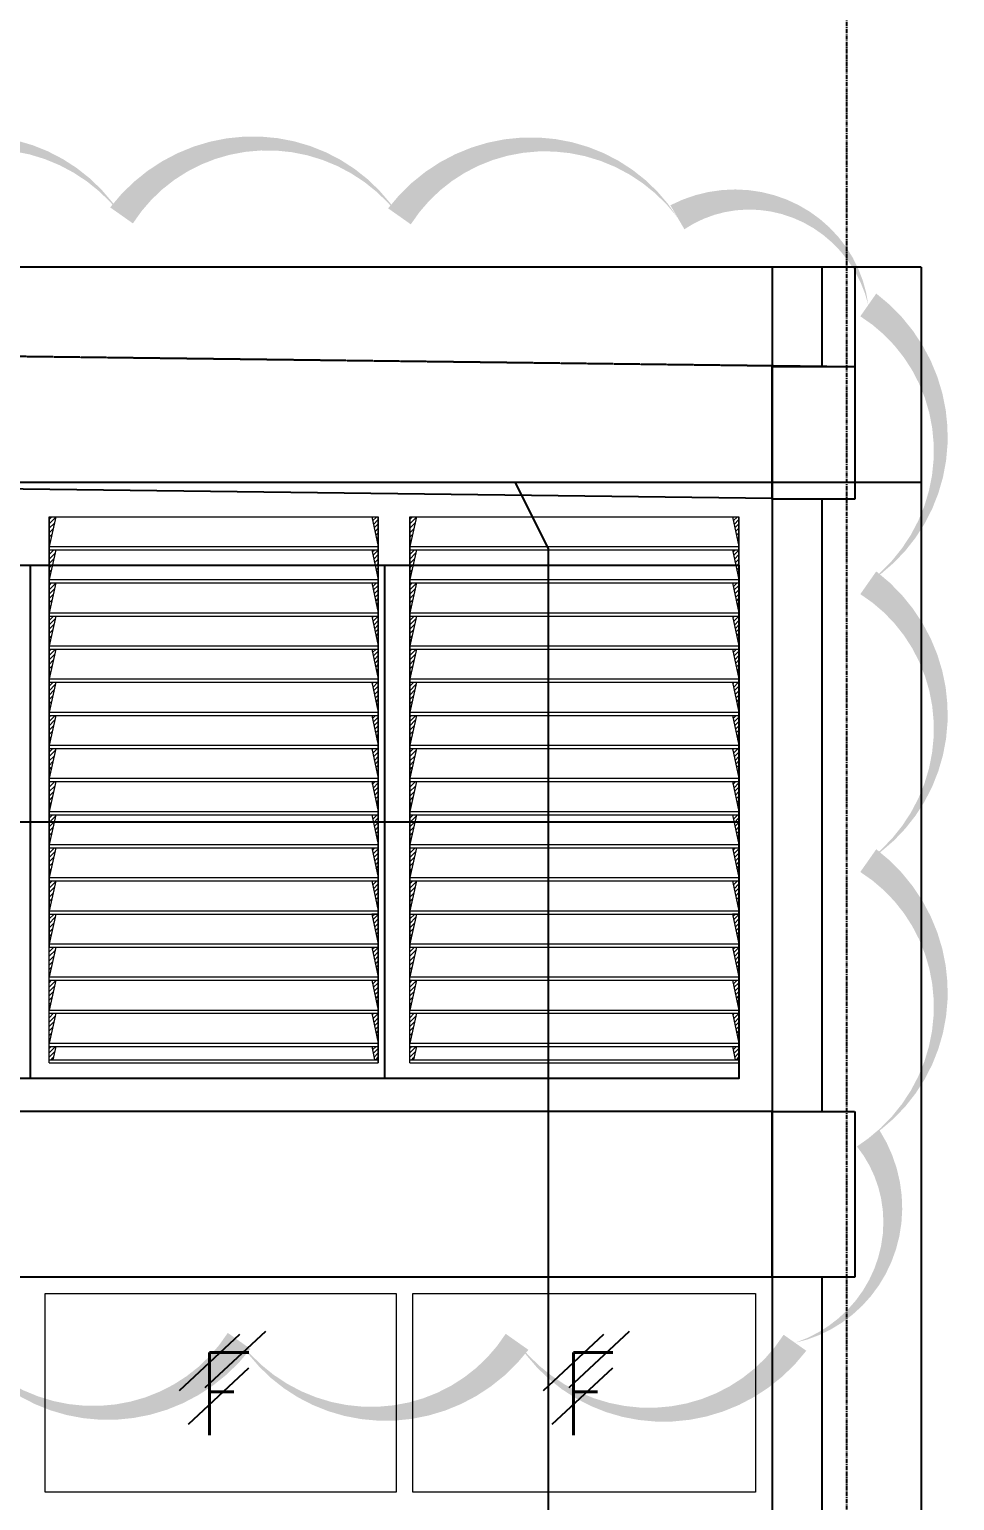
# Model space of a CAD drawing. Header units: inches. Extents: x 102027 to 175311, y -32523 to 10797.
# Drawn here: x 172244 to 175037, y -26188 to -21745 of the extents above; entities that cross this region are included whole.
import ezdxf
from ezdxf import colors
from ezdxf.entities.mleader import LeaderData, LeaderLine
from ezdxf.math import Vec2, Vec3

# ---------------------------------------------------------------- set-up
doc = ezdxf.new("R2010")
doc.units = ezdxf.units.IN
doc.header["$MEASUREMENT"] = 0
for name, pattern in [('CENTER', [2, 1.25, -0.25, 0.25, -0.25]), ('HIDDEN', [0.375, 0.25, -0.125]), ('HIDDEN2', [0.1875, 0.125, -0.0625])]:
    doc.linetypes.add(name, pattern=pattern)
for name, color, linetype in [('1', 1, 'CENTER'), ('M-HVAC-DUCT-NEW', 5, 'Continuous'), ('M-HVAC-PIPE-NEW', 6, 'HIDDEN2'), ('M-X-BKGD', 8, 'Continuous')]:
    doc.layers.add(name, color=color, linetype=linetype)
doc.layers.add('grid nos', color=253, linetype='Continuous', lineweight=0)
doc.styles.add('RomanS', font='romans.shx', dxfattribs={"width": 0.8})
doc.styles.add('SIMPLEX', font='simplex.shx')

# ---------------------------------------------------------------- blocks, each defined once
blk = doc.blocks.new('LOUVER VIL 3')
at = {"layer": '1', "color": 170, "lineweight": 0}
for p, q in [((104565.3, -12810.9), (105559.3, -12810.9)), ((104565.3, -14110.9), (104565.3, -12810.9)), ((104565.3, -12810.9), (104565.3, -14110.9)), ((105539.3, -12810.9), (105559.3, -12810.9)), ((105539.3, -12810.9), (105559.3, -12810.9)), ((105559.3, -14460.9), (105559.3, -12810.9)), ((105559.3, -12810.9), (105559.3, -14460.9)), ((105654.3, -12810.9), (106648.3, -12810.9)), ((105654.3, -14110.9), (105654.3, -12810.9)), ((105654.3, -12810.9), (105654.3, -14110.9)), ((106628.3, -12810.9), (106648.3, -12810.9)), ((106628.3, -12810.9), (106648.3, -12810.9)), ((106648.3, -14460.9), (106648.3, -12810.9)), ((106648.3, -12810.9), (106648.3, -14460.9)), ((104565.3, -12900.9), (105559.3, -12900.9)), ((104565.3, -12910.9), (105559.3, -12910.9)), ((105539.3, -12910.9), (105559.3, -12910.9)), ((105539.3, -12910.9), (105559.3, -12910.9)), ((105654.3, -12900.9), (106648.3, -12900.9)), ((105654.3, -12910.9), (106648.3, -12910.9)), ((106628.3, -12910.9), (106648.3, -12910.9)), ((106628.3, -12910.9), (106648.3, -12910.9)), ((104565.3, -13000.9), (105559.3, -13000.9)), ((104565.3, -13010.9), (105559.3, -13010.9)), ((105539.3, -13010.9), (105559.3, -13010.9)), ((105539.3, -13010.9), (105559.3, -13010.9)), ((105654.3, -13000.9), (106648.3, -13000.9)), ((105654.3, -13010.9), (106648.3, -13010.9)), ((106628.3, -13010.9), (106648.3, -13010.9)), ((106628.3, -13010.9), (106648.3, -13010.9)), ((104565.3, -13100.9), (105559.3, -13100.9)), ((105654.3, -13100.9), (106648.3, -13100.9)), ((104565.3, -13110.9), (105559.3, -13110.9)), ((105539.3, -13110.9), (105559.3, -13110.9)), ((105539.3, -13110.9), (105559.3, -13110.9)), ((105654.3, -13110.9), (106648.3, -13110.9)), ((106628.3, -13110.9), (106648.3, -13110.9)), ((106628.3, -13110.9), (106648.3, -13110.9)), ((104565.3, -13200.9), (105559.3, -13200.9)), ((104565.3, -13210.9), (105559.3, -13210.9)), ((105539.3, -13210.9), (105559.3, -13210.9)), ((105539.3, -13210.9), (105559.3, -13210.9)), ((105654.3, -13200.9), (106648.3, -13200.9)), ((105654.3, -13210.9), (106648.3, -13210.9)), ((106628.3, -13210.9), (106648.3, -13210.9)), ((106628.3, -13210.9), (106648.3, -13210.9)), ((104565.3, -13300.9), (105559.3, -13300.9)), ((104565.3, -13310.9), (105559.3, -13310.9)), ((105539.3, -13310.9), (105559.3, -13310.9)), ((105539.3, -13310.9), (105559.3, -13310.9)), ((105654.3, -13300.9), (106648.3, -13300.9)), ((105654.3, -13310.9), (106648.3, -13310.9)), ((106628.3, -13310.9), (106648.3, -13310.9)), ((106628.3, -13310.9), (106648.3, -13310.9)), ((104565.3, -13400.9), (105559.3, -13400.9)), ((104565.3, -13410.9), (105559.3, -13410.9)), ((105539.3, -13410.9), (105559.3, -13410.9)), ((105539.3, -13410.9), (105559.3, -13410.9)), ((105654.3, -13400.9), (106648.3, -13400.9)), ((105654.3, -13410.9), (106648.3, -13410.9)), ((106628.3, -13410.9), (106648.3, -13410.9)), ((106628.3, -13410.9), (106648.3, -13410.9)), ((104565.3, -13500.9), (105559.3, -13500.9)), ((105654.3, -13500.9), (106648.3, -13500.9)), ((104565.3, -13510.9), (105559.3, -13510.9)), ((105539.3, -13510.9), (105559.3, -13510.9)), ((105539.3, -13510.9), (105559.3, -13510.9)), ((105654.3, -13510.9), (106648.3, -13510.9)), ((106628.3, -13510.9), (106648.3, -13510.9)), ((106628.3, -13510.9), (106648.3, -13510.9)), ((104565.3, -13600.9), (105559.3, -13600.9)), ((104565.3, -13610.9), (105559.3, -13610.9)), ((105539.3, -13610.9), (105559.3, -13610.9)), ((105539.3, -13610.9), (105559.3, -13610.9)), ((105654.3, -13600.9), (106648.3, -13600.9)), ((105654.3, -13610.9), (106648.3, -13610.9)), ((106628.3, -13610.9), (106648.3, -13610.9)), ((106628.3, -13610.9), (106648.3, -13610.9)), ((104565.3, -13700.9), (105559.3, -13700.9)), ((104565.3, -13710.9), (105559.3, -13710.9)), ((105539.3, -13710.9), (105559.3, -13710.9)), ((105539.3, -13710.9), (105559.3, -13710.9)), ((105654.3, -13700.9), (106648.3, -13700.9)), ((105654.3, -13710.9), (106648.3, -13710.9)), ((106628.3, -13710.9), (106648.3, -13710.9)), ((106628.3, -13710.9), (106648.3, -13710.9)), ((104565.3, -13800.9), (105559.3, -13800.9)), ((104565.3, -13810.9), (105559.3, -13810.9)), ((105539.3, -13810.9), (105559.3, -13810.9)), ((105539.3, -13810.9), (105559.3, -13810.9)), ((105654.3, -13800.9), (106648.3, -13800.9)), ((105654.3, -13810.9), (106648.3, -13810.9)), ((106628.3, -13810.9), (106648.3, -13810.9)), ((106628.3, -13810.9), (106648.3, -13810.9)), ((104565.3, -13900.9), (105559.3, -13900.9)), ((105654.3, -13900.9), (106648.3, -13900.9)), ((104565.3, -13910.9), (105559.3, -13910.9)), ((105539.3, -13910.9), (105559.3, -13910.9)), ((105539.3, -13910.9), (105559.3, -13910.9)), ((105654.3, -13910.9), (106648.3, -13910.9)), ((106628.3, -13910.9), (106648.3, -13910.9)), ((106628.3, -13910.9), (106648.3, -13910.9)), ((104565.3, -14000.9), (105559.3, -14000.9)), ((104565.3, -14010.9), (105559.3, -14010.9)), ((105539.3, -14010.9), (105559.3, -14010.9)), ((105539.3, -14010.9), (105559.3, -14010.9)), ((105654.3, -14000.9), (106648.3, -14000.9)), ((105654.3, -14010.9), (106648.3, -14010.9)), ((106628.3, -14010.9), (106648.3, -14010.9)), ((106628.3, -14010.9), (106648.3, -14010.9)), ((104565.3, -14100.9), (105559.3, -14100.9)), ((104565.3, -14110.9), (105559.3, -14110.9)), ((105539.3, -14110.9), (105559.3, -14110.9)), ((105539.3, -14110.9), (105559.3, -14110.9)), ((105559.1, -14100.9), (105559.3, -14100.9)), ((105559.1, -14100.9), (105559.3, -14100.9)), ((105654.3, -14100.9), (106648.3, -14100.9)), ((105654.3, -14110.9), (106648.3, -14110.9)), ((106628.3, -14110.9), (106648.3, -14110.9)), ((106628.3, -14110.9), (106648.3, -14110.9)), ((106648.1, -14100.9), (106648.3, -14100.9)), ((106648.1, -14100.9), (106648.3, -14100.9)), ((104565.3, -14200.9), (105559.3, -14200.9)), ((104565.3, -14210.9), (105559.3, -14210.9)), ((105539.3, -14210.9), (105559.3, -14210.9)), ((105539.3, -14210.9), (105559.3, -14210.9)), ((105558.9, -14200.9), (105559.3, -14200.9)), ((105558.9, -14200.9), (105559.3, -14200.9)), ((105654.3, -14200.9), (106648.3, -14200.9)), ((105654.3, -14210.9), (106648.3, -14210.9)), ((106628.3, -14210.9), (106648.3, -14210.9)), ((106628.3, -14210.9), (106648.3, -14210.9)), ((106647.9, -14200.9), (106648.3, -14200.9)), ((106647.9, -14200.9), (106648.3, -14200.9)), ((104565.3, -14300.9), (105559.3, -14300.9)), ((105558.7, -14300.9), (105559.3, -14300.9)), ((105558.7, -14300.9), (105559.3, -14300.9)), ((105654.3, -14300.9), (106648.3, -14300.9)), ((106647.7, -14300.9), (106648.3, -14300.9)), ((106647.7, -14300.9), (106648.3, -14300.9)), ((104565.3, -14310.9), (105559.3, -14310.9)), ((105539.3, -14310.9), (105559.3, -14310.9)), ((105539.3, -14310.9), (105559.3, -14310.9)), ((105654.3, -14310.9), (106648.3, -14310.9)), ((106628.3, -14310.9), (106648.3, -14310.9)), ((106628.3, -14310.9), (106648.3, -14310.9)), ((104565.3, -14400.9), (105559.3, -14400.9)), ((104565.3, -14410.9), (105559.3, -14410.9)), ((105539.3, -14410.9), (105559.3, -14410.9)), ((105539.3, -14410.9), (105559.3, -14410.9)), ((105558.5, -14400.9), (105559.3, -14400.9)), ((105558.5, -14400.9), (105559.3, -14400.9)), ((105654.3, -14400.9), (106648.3, -14400.9)), ((105654.3, -14410.9), (106648.3, -14410.9)), ((106628.3, -14410.9), (106648.3, -14410.9)), ((106628.3, -14410.9), (106648.3, -14410.9)), ((106647.5, -14400.9), (106648.3, -14400.9)), ((106647.5, -14400.9), (106648.3, -14400.9)), ((104565.3, -14450.9), (105559.3, -14450.9)), ((104565.3, -14460.9), (105559.3, -14460.9)), ((105548.2, -14450.9), (105559.3, -14450.9)), ((105548.2, -14450.9), (105558.4, -14450.9)), ((105558.4, -14460.9), (105559.3, -14460.9)), ((105654.3, -14450.9), (106648.3, -14450.9)), ((105654.3, -14460.9), (106648.3, -14460.9)), ((106637.2, -14450.9), (106648.3, -14450.9)), ((106637.2, -14450.9), (106647.4, -14450.9)), ((106647.4, -14460.9), (106648.3, -14460.9))]:
    blk.add_line(p, q, dxfattribs=at)
at = {"layer": 'grid nos', "color": 170, "linetype": 'Continuous', "ltscale": 10000}
for p, q in [((104565.3, -12819.4), (104573.8, -12810.9)), ((104565.3, -12832.7), (104584.8, -12813.2)), ((104565.3, -12845.9), (104581, -12830.2)), ((105539.6, -12812.5), (105541.3, -12810.9)), ((105542, -12823.4), (105554.5, -12810.9)), ((105544.4, -12834.2), (105559.3, -12819.4)), ((105546.9, -12845), (105559.3, -12832.6)), ((105654.3, -12819.4), (105662.8, -12810.9)), ((105654.3, -12832.7), (105673.8, -12813.2)), ((105654.3, -12845.9), (105670, -12830.2)), ((106628.6, -12812.5), (106630.3, -12810.9)), ((106631, -12823.4), (106643.5, -12810.9)), ((106633.4, -12834.2), (106648.3, -12819.4)), ((106635.9, -12845), (106648.3, -12832.6)), ((104565.3, -12859.2), (104577.2, -12847.3)), ((104565.3, -12872.4), (104573.4, -12864.3)), ((104565.3, -12885.7), (104569.6, -12881.4)), ((105549.3, -12855.9), (105559.3, -12845.9)), ((105551.7, -12866.7), (105559.3, -12859.2)), ((105554.1, -12877.6), (105559.3, -12872.4)), ((105556.5, -12888.4), (105559.3, -12885.7)), ((105654.3, -12859.2), (105666.2, -12847.3)), ((105654.3, -12872.4), (105662.4, -12864.3)), ((105654.3, -12885.7), (105658.6, -12881.4)), ((106638.3, -12855.9), (106648.3, -12845.9)), ((106640.7, -12866.7), (106648.3, -12859.2)), ((106643.1, -12877.6), (106648.3, -12872.4)), ((106645.5, -12888.4), (106648.3, -12885.7)), ((104565.3, -12899), (104565.8, -12898.4)), ((104565.3, -12912.2), (104566.6, -12910.9)), ((104565.3, -12925.5), (104579.9, -12910.9)), ((104565.3, -12938.7), (104583, -12921)), ((105540.7, -12917.5), (105547.3, -12910.9)), ((105543.1, -12928.3), (105559.3, -12912.2)), ((105545.6, -12939.2), (105559.3, -12925.5)), ((105558.9, -12899.3), (105559.3, -12898.9)), ((105654.3, -12899), (105654.8, -12898.4)), ((105654.3, -12912.2), (105655.6, -12910.9)), ((105654.3, -12925.5), (105668.9, -12910.9)), ((105654.3, -12938.7), (105672, -12921)), ((106629.7, -12917.5), (106636.3, -12910.9)), ((106632.1, -12928.3), (106648.3, -12912.2)), ((106634.6, -12939.2), (106648.3, -12925.5)), ((106647.9, -12899.3), (106648.3, -12898.9)), ((104565.3, -12952), (104579.2, -12938)), ((104565.3, -12965.2), (104575.4, -12955.1)), ((104565.3, -12978.5), (104571.7, -12972.1)), ((105548, -12950), (105559.3, -12938.7)), ((105550.4, -12960.9), (105559.3, -12952)), ((105552.8, -12971.7), (105559.3, -12965.2)), ((105654.3, -12952), (105668.2, -12938)), ((105654.3, -12965.2), (105664.4, -12955.1)), ((105654.3, -12978.5), (105660.7, -12972.1)), ((106637, -12950), (106648.3, -12938.7)), ((106639.4, -12960.9), (106648.3, -12952)), ((106641.8, -12971.7), (106648.3, -12965.2)), ((104565.3, -12991.8), (104567.9, -12989.2)), ((104565.3, -13018.3), (104572.7, -13010.9)), ((104565.3, -13031.5), (104585.1, -13011.7)), ((105539.4, -13011.6), (105540.1, -13010.9)), ((105541.8, -13022.4), (105553.4, -13010.9)), ((105544.2, -13033.3), (105559.3, -13018.3)), ((105555.2, -12982.6), (105559.3, -12978.5)), ((105557.6, -12993.4), (105559.3, -12991.7)), ((105654.3, -12991.8), (105656.9, -12989.2)), ((105654.3, -13018.3), (105661.7, -13010.9)), ((105654.3, -13031.5), (105674.1, -13011.7)), ((106628.4, -13011.6), (106629.1, -13010.9)), ((106630.8, -13022.4), (106642.4, -13010.9)), ((106633.2, -13033.3), (106648.3, -13018.3)), ((106644.2, -12982.6), (106648.3, -12978.5)), ((106646.6, -12993.4), (106648.3, -12991.7)), ((104565.3, -13044.8), (104581.3, -13028.8)), ((104565.3, -13058.1), (104577.5, -13045.8)), ((104565.3, -13071.3), (104573.7, -13062.9)), ((105546.7, -13044.1), (105559.3, -13031.5)), ((105549.1, -13055), (105559.3, -13044.8)), ((105551.5, -13065.8), (105559.3, -13058)), ((105654.3, -13044.8), (105670.3, -13028.8)), ((105654.3, -13058.1), (105666.5, -13045.8)), ((105654.3, -13071.3), (105662.7, -13062.9)), ((106635.7, -13044.1), (106648.3, -13031.5)), ((106638.1, -13055), (106648.3, -13044.8)), ((106640.5, -13065.8), (106648.3, -13058)), ((104565.3, -13084.6), (104569.9, -13079.9)), ((104565.3, -13097.8), (104566.1, -13097)), ((105553.9, -13076.7), (105559.3, -13071.3)), ((105556.3, -13087.5), (105559.3, -13084.6)), ((105558.7, -13098.4), (105559.3, -13097.8)), ((105654.3, -13084.6), (105658.9, -13079.9)), ((105654.3, -13097.8), (105655.1, -13097)), ((106642.9, -13076.7), (106648.3, -13071.3)), ((106645.3, -13087.5), (106648.3, -13084.6)), ((106647.7, -13098.4), (106648.3, -13097.8)), ((104565.3, -13111.1), (104565.5, -13110.9)), ((104565.3, -13124.3), (104578.7, -13110.9)), ((104565.3, -13137.6), (104583.3, -13119.5)), ((104565.3, -13150.9), (104579.6, -13136.6)), ((105540.5, -13116.5), (105546.2, -13110.9)), ((105542.9, -13127.4), (105559.3, -13111.1)), ((105545.3, -13138.2), (105559.3, -13124.3)), ((105547.8, -13149.1), (105559.3, -13137.6)), ((105550.2, -13159.9), (105559.3, -13150.8)), ((105654.3, -13111.1), (105654.5, -13110.9)), ((105654.3, -13124.3), (105667.7, -13110.9)), ((105654.3, -13137.6), (105672.3, -13119.5)), ((105654.3, -13150.9), (105668.6, -13136.6)), ((106629.5, -13116.5), (106635.2, -13110.9)), ((106631.9, -13127.4), (106648.3, -13111.1)), ((106634.3, -13138.2), (106648.3, -13124.3)), ((106636.8, -13149.1), (106648.3, -13137.6)), ((106639.2, -13159.9), (106648.3, -13150.8)), ((104565.3, -13164.1), (104575.8, -13153.6)), ((104565.3, -13177.4), (104572, -13170.7)), ((104565.3, -13190.6), (104568.2, -13187.7)), ((105552.6, -13170.8), (105559.3, -13164.1)), ((105555, -13181.6), (105559.3, -13177.4)), ((105557.4, -13192.5), (105559.3, -13190.6)), ((105654.3, -13164.1), (105664.8, -13153.6)), ((105654.3, -13177.4), (105661, -13170.7)), ((105654.3, -13190.6), (105657.2, -13187.7)), ((106641.6, -13170.8), (106648.3, -13164.1)), ((106644, -13181.6), (106648.3, -13177.4)), ((106646.4, -13192.5), (106648.3, -13190.6)), ((104565.3, -13217.1), (104571.5, -13210.9)), ((104565.3, -13230.4), (104584.8, -13210.9)), ((104565.3, -13243.7), (104581.6, -13227.3)), ((105541.6, -13221.5), (105552.3, -13210.9)), ((105544, -13232.4), (105559.3, -13217.1)), ((105546.5, -13243.2), (105559.3, -13230.4)), ((105654.3, -13217.1), (105660.5, -13210.9)), ((105654.3, -13230.4), (105673.8, -13210.9)), ((105654.3, -13243.7), (105670.6, -13227.3)), ((106630.6, -13221.5), (106641.3, -13210.9)), ((106633, -13232.4), (106648.3, -13217.1)), ((106635.5, -13243.2), (106648.3, -13230.4)), ((104565.3, -13256.9), (104577.8, -13244.4)), ((104565.3, -13270.2), (104574, -13261.4)), ((104565.3, -13283.4), (104570.2, -13278.5)), ((105548.9, -13254.1), (105559.3, -13243.7)), ((105551.3, -13264.9), (105559.3, -13256.9)), ((105553.7, -13275.7), (105559.3, -13270.2)), ((105556.1, -13286.6), (105559.3, -13283.4)), ((105654.3, -13256.9), (105666.8, -13244.4)), ((105654.3, -13270.2), (105663, -13261.4)), ((105654.3, -13283.4), (105659.2, -13278.5)), ((106637.9, -13254.1), (106648.3, -13243.7)), ((106640.3, -13264.9), (106648.3, -13256.9)), ((106642.7, -13275.7), (106648.3, -13270.2)), ((106645.1, -13286.6), (106648.3, -13283.4)), ((104565.3, -13296.7), (104566.5, -13295.5)), ((104565.3, -13323.2), (104577.6, -13310.9)), ((104565.3, -13336.5), (104583.7, -13318.1)), ((105540.3, -13315.6), (105545.1, -13310.9)), ((105542.7, -13326.5), (105558.3, -13310.9)), ((105545.1, -13337.3), (105559.3, -13323.2)), ((105558.5, -13297.4), (105559.3, -13296.7)), ((105654.3, -13296.7), (105655.5, -13295.5)), ((105654.3, -13323.2), (105666.6, -13310.9)), ((105654.3, -13336.5), (105672.7, -13318.1)), ((106629.3, -13315.6), (106634.1, -13310.9)), ((106631.7, -13326.5), (106647.3, -13310.9)), ((106634.1, -13337.3), (106648.3, -13323.2)), ((106647.5, -13297.4), (106648.3, -13296.7)), ((104565.3, -13349.7), (104579.9, -13335.1)), ((104565.3, -13363), (104576.1, -13352.2)), ((104565.3, -13376.2), (104572.3, -13369.2)), ((105547.6, -13348.2), (105559.3, -13336.5)), ((105550, -13359), (105559.3, -13349.7)), ((105552.4, -13369.9), (105559.3, -13363)), ((105654.3, -13349.7), (105668.9, -13335.1)), ((105654.3, -13363), (105665.1, -13352.2)), ((105654.3, -13376.2), (105661.3, -13369.2)), ((106636.6, -13348.2), (106648.3, -13336.5)), ((106639, -13359), (106648.3, -13349.7)), ((106641.4, -13369.9), (106648.3, -13363)), ((104565.3, -13389.5), (104568.5, -13386.3)), ((104565.3, -13416), (104570.4, -13410.9)), ((104565.3, -13429.3), (104583.7, -13410.9)), ((105541.4, -13420.6), (105551.1, -13410.9)), ((105543.8, -13431.4), (105559.3, -13416)), ((105554.8, -13380.7), (105559.3, -13376.2)), ((105557.2, -13391.6), (105559.3, -13389.5)), ((105654.3, -13389.5), (105657.5, -13386.3)), ((105654.3, -13416), (105659.4, -13410.9)), ((105654.3, -13429.3), (105672.7, -13410.9)), ((106630.4, -13420.6), (106640.1, -13410.9)), ((106632.8, -13431.4), (106648.3, -13416)), ((106643.8, -13380.7), (106648.3, -13376.2)), ((106646.2, -13391.6), (106648.3, -13389.5)), ((104565.3, -13442.5), (104581.9, -13425.9)), ((104565.3, -13455.8), (104578.1, -13442.9)), ((104565.3, -13469.1), (104574.4, -13460)), ((105546.2, -13442.3), (105559.3, -13429.3)), ((105548.7, -13453.1), (105559.3, -13442.5)), ((105551.1, -13464), (105559.3, -13455.8)), ((105654.3, -13442.5), (105670.9, -13425.9)), ((105654.3, -13455.8), (105667.1, -13442.9)), ((105654.3, -13469.1), (105663.4, -13460)), ((106635.2, -13442.3), (106648.3, -13429.3)), ((106637.7, -13453.1), (106648.3, -13442.5)), ((106640.1, -13464), (106648.3, -13455.8)), ((104565.3, -13482.3), (104570.6, -13477)), ((104565.3, -13495.6), (104566.8, -13494.1)), ((105553.5, -13474.8), (105559.3, -13469)), ((105555.9, -13485.7), (105559.3, -13482.3)), ((105558.3, -13496.5), (105559.3, -13495.6)), ((105654.3, -13482.3), (105659.6, -13477)), ((105654.3, -13495.6), (105655.8, -13494.1)), ((106642.5, -13474.8), (106648.3, -13469)), ((106644.9, -13485.7), (106648.3, -13482.3)), ((106647.3, -13496.5), (106648.3, -13495.6)), ((104565.3, -13522.1), (104576.5, -13510.9)), ((104565.3, -13535.3), (104584, -13516.6)), ((104565.3, -13548.6), (104580.2, -13533.7)), ((104565.3, -13561.9), (104576.4, -13550.7)), ((105540.1, -13514.7), (105544, -13510.9)), ((105542.5, -13525.6), (105557.2, -13510.9)), ((105544.9, -13536.4), (105559.3, -13522.1)), ((105547.3, -13547.2), (105559.3, -13535.3)), ((105549.8, -13558.1), (105559.3, -13548.6)), ((105654.3, -13522.1), (105665.5, -13510.9)), ((105654.3, -13535.3), (105673, -13516.6)), ((105654.3, -13548.6), (105669.2, -13533.7)), ((105654.3, -13561.9), (105665.4, -13550.7)), ((106629.1, -13514.7), (106633, -13510.9)), ((106631.5, -13525.6), (106646.2, -13510.9)), ((106633.9, -13536.4), (106648.3, -13522.1)), ((106636.3, -13547.2), (106648.3, -13535.3)), ((106638.8, -13558.1), (106648.3, -13548.6)), ((104565.3, -13575.1), (104572.6, -13567.8)), ((104565.3, -13588.4), (104568.8, -13584.8)), ((105552.2, -13568.9), (105559.3, -13561.8)), ((105554.6, -13579.8), (105559.3, -13575.1)), ((105557, -13590.6), (105559.3, -13588.4)), ((105654.3, -13575.1), (105661.6, -13567.8)), ((105654.3, -13588.4), (105657.8, -13584.8)), ((106641.2, -13568.9), (106648.3, -13561.8)), ((106643.6, -13579.8), (106648.3, -13575.1)), ((106646, -13590.6), (106648.3, -13588.4)), ((104565.3, -13614.9), (104569.3, -13610.9)), ((104565.3, -13628.2), (104582.6, -13610.9)), ((104565.3, -13641.4), (104582.3, -13624.4)), ((105541.2, -13619.7), (105550, -13610.9)), ((105543.6, -13630.5), (105559.3, -13614.9)), ((105546, -13641.4), (105559.3, -13628.1)), ((105654.3, -13614.9), (105658.3, -13610.9)), ((105654.3, -13628.2), (105671.6, -13610.9)), ((105654.3, -13641.4), (105671.3, -13624.4)), ((106630.2, -13619.7), (106639, -13610.9)), ((106632.6, -13630.5), (106648.3, -13614.9)), ((106635, -13641.4), (106648.3, -13628.1)), ((104565.3, -13654.7), (104578.5, -13641.5)), ((104565.3, -13667.9), (104574.7, -13658.5)), ((104565.3, -13681.2), (104570.9, -13675.6)), ((105548.5, -13652.2), (105559.3, -13641.4)), ((105550.9, -13663.1), (105559.3, -13654.7)), ((105553.3, -13673.9), (105559.3, -13667.9)), ((105555.7, -13684.8), (105559.3, -13681.2)), ((105654.3, -13654.7), (105667.5, -13641.5)), ((105654.3, -13667.9), (105663.7, -13658.5)), ((105654.3, -13681.2), (105659.9, -13675.6)), ((106637.5, -13652.2), (106648.3, -13641.4)), ((106639.9, -13663.1), (106648.3, -13654.7)), ((106642.3, -13673.9), (106648.3, -13667.9)), ((106644.7, -13684.8), (106648.3, -13681.2)), ((104565.3, -13694.4), (104567.1, -13692.6)), ((104565.3, -13721), (104575.4, -13710.9)), ((104565.3, -13734.2), (104584.3, -13715.2)), ((105539.9, -13713.8), (105542.8, -13710.9)), ((105542.3, -13724.6), (105556.1, -13710.9)), ((105544.7, -13735.5), (105559.3, -13720.9)), ((105558.1, -13695.6), (105559.3, -13694.4)), ((105654.3, -13694.4), (105656.1, -13692.6)), ((105654.3, -13721), (105664.4, -13710.9)), ((105654.3, -13734.2), (105673.3, -13715.2)), ((106628.9, -13713.8), (106631.8, -13710.9)), ((106631.3, -13724.6), (106645.1, -13710.9)), ((106633.7, -13735.5), (106648.3, -13720.9)), ((106647.1, -13695.6), (106648.3, -13694.4)), ((104565.3, -13747.5), (104580.5, -13732.2)), ((104565.3, -13760.7), (104576.7, -13749.3)), ((104565.3, -13774), (104572.9, -13766.3)), ((105547.1, -13746.3), (105559.3, -13734.2)), ((105549.6, -13757.2), (105559.3, -13747.5)), ((105552, -13768), (105559.3, -13760.7)), ((105554.4, -13778.9), (105559.3, -13774)), ((105654.3, -13747.5), (105669.5, -13732.2)), ((105654.3, -13760.7), (105665.7, -13749.3)), ((105654.3, -13774), (105661.9, -13766.3)), ((106636.1, -13746.3), (106648.3, -13734.2)), ((106638.6, -13757.2), (106648.3, -13747.5)), ((106641, -13768), (106648.3, -13760.7)), ((106643.4, -13778.9), (106648.3, -13774)), ((104565.3, -13787.3), (104569.2, -13783.4)), ((104565.3, -13800.5), (104565.4, -13800.4)), ((104565.3, -13813.8), (104568.2, -13810.9)), ((104565.3, -13827), (104581.4, -13810.9)), ((105541, -13818.7), (105548.9, -13810.9)), ((105543.4, -13829.6), (105559.3, -13813.8)), ((105556.8, -13789.7), (105559.3, -13787.2)), ((105559.2, -13800.6), (105559.3, -13800.5)), ((105654.3, -13787.3), (105658.2, -13783.4)), ((105654.3, -13800.5), (105654.4, -13800.4)), ((105654.3, -13813.8), (105657.2, -13810.9)), ((105654.3, -13827), (105670.4, -13810.9)), ((106630, -13818.7), (106637.9, -13810.9)), ((106632.4, -13829.6), (106648.3, -13813.8)), ((106645.8, -13789.7), (106648.3, -13787.2)), ((106648.2, -13800.6), (106648.3, -13800.5)), ((104565.3, -13840.3), (104582.6, -13823)), ((104565.3, -13853.5), (104578.8, -13840)), ((104565.3, -13866.8), (104575, -13857.1)), ((105545.8, -13840.4), (105559.3, -13827)), ((105548.2, -13851.3), (105559.3, -13840.3)), ((105550.7, -13862.1), (105559.3, -13853.5)), ((105654.3, -13840.3), (105671.6, -13823)), ((105654.3, -13853.5), (105667.8, -13840)), ((105654.3, -13866.8), (105664, -13857.1)), ((106634.8, -13840.4), (106648.3, -13827)), ((106637.2, -13851.3), (106648.3, -13840.3)), ((106639.7, -13862.1), (106648.3, -13853.5)), ((104565.3, -13880.1), (104571.2, -13874.1)), ((104565.3, -13893.3), (104567.4, -13891.2)), ((105553.1, -13873), (105559.3, -13866.8)), ((105555.5, -13883.8), (105559.3, -13880)), ((105557.9, -13894.7), (105559.3, -13893.3)), ((105654.3, -13880.1), (105660.2, -13874.1)), ((105654.3, -13893.3), (105656.4, -13891.2)), ((106642.1, -13873), (106648.3, -13866.8)), ((106644.5, -13883.8), (106648.3, -13880)), ((106646.9, -13894.7), (106648.3, -13893.3)), ((104565.3, -13919.8), (104574.2, -13910.9)), ((104565.3, -13933.1), (104584.6, -13913.7)), ((104565.3, -13946.4), (104580.8, -13930.8)), ((104565.3, -13959.6), (104577.1, -13947.8)), ((105539.7, -13912.9), (105541.7, -13910.9)), ((105542.1, -13923.7), (105555, -13910.9)), ((105544.5, -13934.6), (105559.3, -13919.8)), ((105546.9, -13945.4), (105559.3, -13933.1)), ((105549.4, -13956.3), (105559.3, -13946.3)), ((105654.3, -13919.8), (105663.2, -13910.9)), ((105654.3, -13933.1), (105673.6, -13913.7)), ((105654.3, -13946.4), (105669.8, -13930.8)), ((105654.3, -13959.6), (105666.1, -13947.8)), ((106628.7, -13912.9), (106630.7, -13910.9)), ((106631.1, -13923.7), (106644, -13910.9)), ((106633.5, -13934.6), (106648.3, -13919.8)), ((106635.9, -13945.4), (106648.3, -13933.1)), ((106638.4, -13956.3), (106648.3, -13946.3)), ((104565.3, -13972.9), (104573.3, -13964.9)), ((104565.3, -13986.1), (104569.5, -13981.9)), ((105551.8, -13967.1), (105559.3, -13959.6)), ((105554.2, -13977.9), (105559.3, -13972.9)), ((105556.6, -13988.8), (105559.3, -13986.1)), ((105654.3, -13972.9), (105662.3, -13964.9)), ((105654.3, -13986.1), (105658.5, -13981.9)), ((106640.8, -13967.1), (106648.3, -13959.6)), ((106643.2, -13977.9), (106648.3, -13972.9)), ((106645.6, -13988.8), (106648.3, -13986.1)), ((104565.3, -13999.4), (104565.7, -13999)), ((104565.3, -14012.6), (104567, -14010.9)), ((104565.3, -14025.9), (104580.3, -14010.9)), ((104565.3, -14039.2), (104582.9, -14021.5)), ((104565.3, -14052.4), (104579.1, -14038.6)), ((105540.8, -14017.8), (105547.8, -14010.9)), ((105543.2, -14028.7), (105559.3, -14012.6)), ((105545.6, -14039.5), (105559.3, -14025.9)), ((105548, -14050.4), (105559.3, -14039.1)), ((105559, -13999.6), (105559.3, -13999.4)), ((105654.3, -13999.4), (105654.7, -13999)), ((105654.3, -14012.6), (105656, -14010.9)), ((105654.3, -14025.9), (105669.3, -14010.9)), ((105654.3, -14039.2), (105671.9, -14021.5)), ((105654.3, -14052.4), (105668.1, -14038.6)), ((106629.8, -14017.8), (106636.8, -14010.9)), ((106632.2, -14028.7), (106648.3, -14012.6)), ((106634.6, -14039.5), (106648.3, -14025.9)), ((106637, -14050.4), (106648.3, -14039.1)), ((106648, -13999.6), (106648.3, -13999.4)), ((104565.3, -14065.7), (104575.3, -14055.6)), ((104565.3, -14078.9), (104571.5, -14072.7)), ((105550.5, -14061.2), (105559.3, -14052.4)), ((105552.9, -14072.1), (105559.3, -14065.7)), ((105555.3, -14082.9), (105559.3, -14078.9)), ((105654.3, -14065.7), (105664.3, -14055.6)), ((105654.3, -14078.9), (105660.5, -14072.7)), ((106639.5, -14061.2), (106648.3, -14052.4)), ((106641.9, -14072.1), (106648.3, -14065.7)), ((106644.3, -14082.9), (106648.3, -14078.9)), ((104565.3, -14092.2), (104567.7, -14089.7)), ((104565.3, -14112.2), (104566.6, -14110.9)), ((104565.3, -14125.5), (104579.9, -14110.9)), ((104565.3, -14138.7), (104583, -14121)), ((105540.7, -14117.5), (105547.3, -14110.9)), ((105543.1, -14128.3), (105559.3, -14112.2)), ((105545.6, -14139.2), (105559.3, -14125.5)), ((105557.7, -14093.8), (105559.3, -14092.2)), ((105654.3, -14092.2), (105656.7, -14089.7)), ((105654.3, -14112.2), (105655.6, -14110.9)), ((105654.3, -14125.5), (105668.9, -14110.9)), ((105654.3, -14138.7), (105672, -14121)), ((106629.7, -14117.5), (106636.3, -14110.9)), ((106632.1, -14128.3), (106648.3, -14112.2)), ((106634.6, -14139.2), (106648.3, -14125.5)), ((106646.7, -14093.8), (106648.3, -14092.2)), ((104565.3, -14152), (104579.2, -14138)), ((104565.3, -14165.2), (104575.4, -14155.1)), ((104565.3, -14178.5), (104571.7, -14172.1)), ((105548, -14150), (105559.3, -14138.7)), ((105550.4, -14160.9), (105559.3, -14152)), ((105552.8, -14171.7), (105559.3, -14165.2)), ((105654.3, -14152), (105668.2, -14138)), ((105654.3, -14165.2), (105664.4, -14155.1)), ((105654.3, -14178.5), (105660.7, -14172.1)), ((106637, -14150), (106648.3, -14138.7)), ((106639.4, -14160.9), (106648.3, -14152)), ((106641.8, -14171.7), (106648.3, -14165.2)), ((104565.3, -14191.8), (104567.9, -14189.2)), ((104565.3, -14218.3), (104572.7, -14210.9)), ((104565.3, -14231.5), (104585.1, -14211.7)), ((105539.4, -14211.6), (105540.1, -14210.9)), ((105541.8, -14222.4), (105553.4, -14210.9)), ((105544.2, -14233.3), (105559.3, -14218.3)), ((105555.2, -14182.6), (105559.3, -14178.5)), ((105557.6, -14193.4), (105559.3, -14191.7)), ((105654.3, -14191.8), (105656.9, -14189.2)), ((105654.3, -14218.3), (105661.7, -14210.9)), ((105654.3, -14231.5), (105674.1, -14211.7)), ((106628.4, -14211.6), (106629.1, -14210.9)), ((106630.8, -14222.4), (106642.4, -14210.9)), ((106633.2, -14233.3), (106648.3, -14218.3)), ((106644.2, -14182.6), (106648.3, -14178.5)), ((106646.6, -14193.4), (106648.3, -14191.7)), ((104565.3, -14244.8), (104581.3, -14228.8)), ((104565.3, -14258.1), (104577.5, -14245.8)), ((104565.3, -14271.3), (104573.7, -14262.9)), ((105546.7, -14244.1), (105559.3, -14231.5)), ((105549.1, -14255), (105559.3, -14244.8)), ((105551.5, -14265.8), (105559.3, -14258)), ((105654.3, -14244.8), (105670.3, -14228.8)), ((105654.3, -14258.1), (105666.5, -14245.8)), ((105654.3, -14271.3), (105662.7, -14262.9)), ((106635.7, -14244.1), (106648.3, -14231.5)), ((106638.1, -14255), (106648.3, -14244.8)), ((106640.5, -14265.8), (106648.3, -14258)), ((104565.3, -14284.6), (104569.9, -14279.9)), ((104565.3, -14297.8), (104566.1, -14297)), ((105553.9, -14276.7), (105559.3, -14271.3)), ((105556.3, -14287.5), (105559.3, -14284.6)), ((105558.7, -14298.4), (105559.3, -14297.8)), ((105654.3, -14284.6), (105658.9, -14279.9)), ((105654.3, -14297.8), (105655.1, -14297)), ((106642.9, -14276.7), (106648.3, -14271.3)), ((106645.3, -14287.5), (106648.3, -14284.6)), ((106647.7, -14298.4), (106648.3, -14297.8)), ((104565.3, -14311.1), (104565.5, -14310.9)), ((104565.3, -14324.3), (104578.7, -14310.9)), ((104565.3, -14337.6), (104583.3, -14319.5)), ((104565.3, -14350.9), (104579.6, -14336.6)), ((105540.5, -14316.5), (105546.2, -14310.9)), ((105542.9, -14327.4), (105559.3, -14311.1)), ((105545.3, -14338.2), (105559.3, -14324.3)), ((105547.8, -14349.1), (105559.3, -14337.6)), ((105550.2, -14359.9), (105559.3, -14350.8)), ((105654.3, -14311.1), (105654.5, -14310.9)), ((105654.3, -14324.3), (105667.7, -14310.9)), ((105654.3, -14337.6), (105672.3, -14319.5)), ((105654.3, -14350.9), (105668.6, -14336.6)), ((106629.5, -14316.5), (106635.2, -14310.9)), ((106631.9, -14327.4), (106648.3, -14311.1)), ((106634.3, -14338.2), (106648.3, -14324.3)), ((106636.8, -14349.1), (106648.3, -14337.6)), ((106639.2, -14359.9), (106648.3, -14350.8)), ((104565.3, -14364.1), (104575.8, -14353.6)), ((104565.3, -14377.4), (104572, -14370.7)), ((104565.3, -14390.6), (104568.2, -14387.7)), ((105552.6, -14370.8), (105559.3, -14364.1)), ((105555, -14381.6), (105559.3, -14377.4)), ((105557.4, -14392.5), (105559.3, -14390.6)), ((105654.3, -14364.1), (105664.8, -14353.6)), ((105654.3, -14377.4), (105661, -14370.7)), ((105654.3, -14390.6), (105657.2, -14387.7)), ((106641.6, -14370.8), (106648.3, -14364.1)), ((106644, -14381.6), (106648.3, -14377.4)), ((106646.4, -14392.5), (106648.3, -14390.6)), ((104565.3, -14417.1), (104571.5, -14410.9)), ((104565.3, -14430.4), (104584.8, -14410.9)), ((104565.3, -14443.7), (104581.6, -14427.3)), ((105541.6, -14421.5), (105552.3, -14410.9)), ((105544, -14432.4), (105559.3, -14417.1)), ((105546.5, -14443.2), (105559.3, -14430.4)), ((105654.3, -14417.1), (105660.5, -14410.9)), ((105654.3, -14430.4), (105673.8, -14410.9)), ((105654.3, -14443.7), (105670.6, -14427.3)), ((106630.6, -14421.5), (106641.3, -14410.9)), ((106633, -14432.4), (106648.3, -14417.1)), ((106635.5, -14443.2), (106648.3, -14430.4)), ((104571.3, -14450.9), (104577.8, -14444.4)), ((105552, -14450.9), (105559.3, -14443.7)), ((105660.3, -14450.9), (105666.8, -14444.4)), ((106641, -14450.9), (106648.3, -14443.7))]:
    blk.add_line(p, q, dxfattribs=at)
at = {"layer": 'grid nos', "color": 170, "linetype": 'HIDDEN', "ltscale": 10000}
for p, q in [((104585.3, -12810.9), (104565.3, -12900.9)), ((105539.3, -12810.9), (105559.3, -12900.9)), ((105674.3, -12810.9), (105654.3, -12900.9)), ((106628.3, -12810.9), (106648.3, -12900.9)), ((104585.3, -12910.9), (104565.3, -13000.9)), ((105539.3, -12910.9), (105559.3, -13000.9)), ((105674.3, -12910.9), (105654.3, -13000.9)), ((106628.3, -12910.9), (106648.3, -13000.9)), ((104585.3, -13010.9), (104565.3, -13100.9)), ((105539.3, -13010.9), (105559.3, -13100.9)), ((105674.3, -13010.9), (105654.3, -13100.9)), ((106628.3, -13010.9), (106648.3, -13100.9)), ((104585.3, -13110.9), (104565.3, -13200.9)), ((105539.3, -13110.9), (105559.3, -13200.9)), ((105674.3, -13110.9), (105654.3, -13200.9)), ((106628.3, -13110.9), (106648.3, -13200.9)), ((104585.3, -13210.9), (104565.3, -13300.9)), ((105539.3, -13210.9), (105559.3, -13300.9)), ((105674.3, -13210.9), (105654.3, -13300.9)), ((106628.3, -13210.9), (106648.3, -13300.9)), ((104585.3, -13310.9), (104565.3, -13400.9)), ((105539.3, -13310.9), (105559.3, -13400.9)), ((105674.3, -13310.9), (105654.3, -13400.9)), ((106628.3, -13310.9), (106648.3, -13400.9)), ((104585.3, -13410.9), (104565.3, -13500.9)), ((105539.3, -13410.9), (105559.3, -13500.9)), ((105674.3, -13410.9), (105654.3, -13500.9)), ((106628.3, -13410.9), (106648.3, -13500.9)), ((104585.3, -13510.9), (104565.3, -13600.9)), ((105539.3, -13510.9), (105559.3, -13600.9)), ((105674.3, -13510.9), (105654.3, -13600.9)), ((106628.3, -13510.9), (106648.3, -13600.9)), ((104585.3, -13610.9), (104565.3, -13700.9)), ((105539.3, -13610.9), (105559.3, -13700.9)), ((105674.3, -13610.9), (105654.3, -13700.9)), ((106628.3, -13610.9), (106648.3, -13700.9)), ((104585.3, -13710.9), (104565.3, -13800.9)), ((105539.3, -13710.9), (105559.3, -13800.9)), ((105674.3, -13710.9), (105654.3, -13800.9)), ((106628.3, -13710.9), (106648.3, -13800.9)), ((104585.3, -13810.9), (104565.3, -13900.9)), ((105539.3, -13810.9), (105559.3, -13900.9)), ((105674.3, -13810.9), (105654.3, -13900.9)), ((106628.3, -13810.9), (106648.3, -13900.9)), ((104585.3, -13910.9), (104565.3, -14000.9)), ((105539.3, -13910.9), (105559.3, -14000.9)), ((105674.3, -13910.9), (105654.3, -14000.9)), ((106628.3, -13910.9), (106648.3, -14000.9)), ((104565.3, -14100.9), (104565.3, -14010.9)), ((104565.3, -14010.9), (104585.3, -14010.9)), ((104585.3, -14010.9), (104565.3, -14100.9)), ((104565.3, -14460.9), (104565.3, -14010.9)), ((105559.3, -14010.9), (105539.3, -14010.9)), ((105539.3, -14010.9), (105559.3, -14100.9)), ((105558.4, -14460.9), (105559.3, -14010.9)), ((105559.3, -14100.9), (105559.3, -14010.9)), ((105654.3, -14100.9), (105654.3, -14010.9)), ((105654.3, -14010.9), (105674.3, -14010.9)), ((105674.3, -14010.9), (105654.3, -14100.9)), ((105654.3, -14460.9), (105654.3, -14010.9)), ((106648.3, -14010.9), (106628.3, -14010.9)), ((106628.3, -14010.9), (106648.3, -14100.9)), ((106647.4, -14460.9), (106648.3, -14010.9)), ((106648.3, -14100.9), (106648.3, -14010.9)), ((104585.3, -14110.9), (104565.3, -14200.9)), ((105539.3, -14110.9), (105559.3, -14200.9)), ((105674.3, -14110.9), (105654.3, -14200.9)), ((106628.3, -14110.9), (106648.3, -14200.9)), ((104585.3, -14210.9), (104565.3, -14300.9)), ((105539.3, -14210.9), (105559.3, -14300.9)), ((105674.3, -14210.9), (105654.3, -14300.9)), ((106628.3, -14210.9), (106648.3, -14300.9)), ((104585.3, -14310.9), (104565.3, -14400.9)), ((105539.3, -14310.9), (105559.3, -14400.9)), ((105674.3, -14310.9), (105654.3, -14400.9)), ((106628.3, -14310.9), (106648.3, -14400.9)), ((104585.3, -14410.9), (104576.4, -14450.9)), ((105539.3, -14410.9), (105548.2, -14450.9)), ((105674.3, -14410.9), (105665.4, -14450.9)), ((106628.3, -14410.9), (106637.2, -14450.9)), ((104574.2, -14460.9), (104574, -14461.4)), ((105663.2, -14460.9), (105663, -14461.4))]:
    blk.add_line(p, q, dxfattribs=at)

msp = doc.modelspace()

# ---------------------------------------------------------------- linework, layer by layer
at = {"layer": 'M-HVAC-DUCT-NEW', "color": 2}
msp.add_lwpolyline([(168680.8, -25692.2, 0, 83.9, 0.520567), (169520, -25695, 0, 83.9, 0.520567), (170359.2, -25697.8, 0, 83.9, 0.520567), (171198.4, -25700.6, 0, 83.9, 0.520567), (172037.6, -25703.4, 0, 83.9, 0.520567), (172876.8, -25706.2, 0, 83.9, 0.520567), (173716, -25709, 0, 83.9, 0.520567), (174555.2, -25711.8, 0, 83.9, 0.520567), (174776.6, -25094.7, 0, 83.9, 0.520567), (174776.6, -24255.5, 0, 83.9, 0.520567), (174776.6, -23416.3, 0, 83.9, 0.520567), (174776.6, -22577.1, 0, 83.9, 0.520567), (174200.1, -22312.4, 0, 83.9, 0.520567), (173360.9, -22309.6, 0, 83.9, 0.520567), (172521.7, -22306.8, 0, 83.9, 0.520567), (171682.5, -22304, 0, 83.9, 0.520567), (170843.3, -22301.2, 0, 83.9, 0.520567), (170004.1, -22298.4, 0, 83.9, 0.520567), (169164.9, -22295.6, 0, 83.9, 0.520567), (168325.7, -22292.8, 0, 83.9, 0.520567)], format="xyseb", dxfattribs=at)
at = {"layer": 'M-X-BKGD', "color": 8, "linetype": 'CENTER', "ltscale": 10}
msp.add_line((174711.1, -20883.1), (174711.1, -32313.4), dxfattribs=at)
at = {"layer": 'M-X-BKGD', "color": 8}
for p, q in [((174936.1, -22463.4), (150486.1, -22463.4)), ((174486.1, -22463.4), (174486.1, -32313.4)), ((174936.1, -22463.4), (174936.1, -32055.6)), ((168936.1, -23091.3), (174486.1, -23160.7)), ((173710.2, -23113.4), (173810.2, -23313.4)), ((172246.1, -23363.4), (172246.1, -24913.4)), ((173316.1, -23363.4), (173316.1, -24913.4)), ((169036.1, -24138.4), (174386.1, -24138.4)), ((174486.1, -25013.4), (168936.1, -25013.4)), ((174486.1, -25513.4), (168936.1, -25513.4)), ((172956, -25677.8), (172773.7, -25848)), ((174054.5, -25677.8), (173872.2, -25848)), ((172878.3, -25686.8), (172696, -25857)), ((173976.8, -25686.8), (173794.5, -25857)), ((172905.2, -25788.3), (172722.9, -25958.5)), ((174003.7, -25788.3), (173821.4, -25958.5))]:
    msp.add_line(p, q, dxfattribs=at)
at = {"layer": 'M-X-BKGD', "color": 8, "linetype": 'HIDDEN', "ltscale": 5}
for p, q in [((174636.1, -22463.4), (174636.1, -22763.4)), ((174736.1, -22463.4), (174736.1, -22763.4)), ((162711.1, -22613.4), (174711.1, -22763.4)), ((174936.1, -23113.4), (150026.1, -23113.4)), ((174636.1, -23163.4), (174636.1, -25013.4)), ((173810.2, -23313.4), (173810.2, -25963.4)), ((173810.2, -23313.4), (173810.2, -25963.4)), ((174636.1, -25513.4), (174636.1, -32313.4)), ((173810.2, -25963.4), (173810.2, -30163.4))]:
    msp.add_line(p, q, dxfattribs=at)
for points in [[(174736.1, -22763.4), (174736.1, -23163.4), (174486.1, -23163.4), (174486.1, -22763.4)], [(174736.1, -25013.4), (174736.1, -25513.4), (174486.1, -25513.4), (174486.1, -25013.4)]]:
    msp.add_lwpolyline(points, close=True, dxfattribs=at)
at = {"layer": 'M-X-BKGD', "color": 8}
msp.add_lwpolyline([(169036.1, -23363.4), (174386.1, -23363.4), (174386.1, -24913.4), (169036.1, -24913.4)], close=True, dxfattribs=at)
at = {"layer": 'M-X-BKGD', "color": 8, "lineweight": 0}
for points in [[(172291.1, -25563.4), (173351.1, -25563.4), (173351.1, -26163.4), (172291.1, -26163.4)], [(173401.1, -25563.4), (174436.1, -25563.4), (174436.1, -26163.4), (173401.1, -26163.4)]]:
    msp.add_lwpolyline(points, close=True, dxfattribs=at)

# ---------------------------------------------------------------- block references
at = {"layer": 'M-HVAC-DUCT-NEW'}
msp.add_blockref('LOUVER VIL 3', (67737.8, -10405.9), dxfattribs=at)

# ---------------------------------------------------------------- texts
at = {"layer": 'M-X-BKGD', "color": 8, "style": 'SIMPLEX', "width": 0.85}
for p in [(172751.3, -25991.3), (173849.9, -25991.3)]:
    msp.add_text('F', height=250, dxfattribs=at).set_placement(p)

# ---------------------------------------------------------------- next in the draw order: leaders
at = {"layer": 'M-HVAC-PIPE-NEW'}
ml = msp.add_multileader_mtext('Standard', dxfattribs=at)
ml.set_content('RAIN PROOF LOUVERS\\P(TYP.)', color=2, style='RomanS')
ml.set_leader_properties(color=2)
ml.build(insert=Vec2(0, 0))
ml.multileader.update_dxf_attribs({"dogleg_length": 16769.6, "arrow_head_size": 600})
ctx = ml.context
ctx.base_point, ctx.char_height, ctx.arrow_head_size, ctx.landing_gap_size, ctx.plane_origin = Vec3(165950.1, -20080.3), 600, 600, 1000, Vec3(168387.8, -12682.8)
notes = []
notes.append((ctx, [(0, (1, 1, 0), (163487.7, -20080.3), (1, 0), 2462.4, [(0, [(163487.7, -22915.8)], 0, [])])]))
ctx.mtext.insert, ctx.mtext.flow_direction = Vec3(166950.1, -19680.3), 5
ctx.mtext.has_bg_fill, ctx.mtext.bg_color, ctx.mtext.bg_scale_factor, ctx.mtext.bg_transparency, ctx.mtext.use_window_bg_color = 1, -1023410167, 1.5, 0, 1
for ctx, leaders in notes:
    for number, flags, end, landing, length, lines in leaders:
        leader = LeaderData()
        leader.index, (leader.has_last_leader_line, leader.has_dogleg_vector, leader.attachment_direction) = number, flags
        leader.last_leader_point, leader.dogleg_vector, leader.dogleg_length = Vec3(end), Vec3(landing), length
        for number, points, colour, breaks in lines:
            line = LeaderLine()
            line.index, line.vertices, line.color, line.breaks = number, Vec3.list(points), colors.encode_raw_color(colour), breaks
            leader.lines.append(line)
        ctx.leaders.append(leader)

doc.saveas('drawing.dxf')
